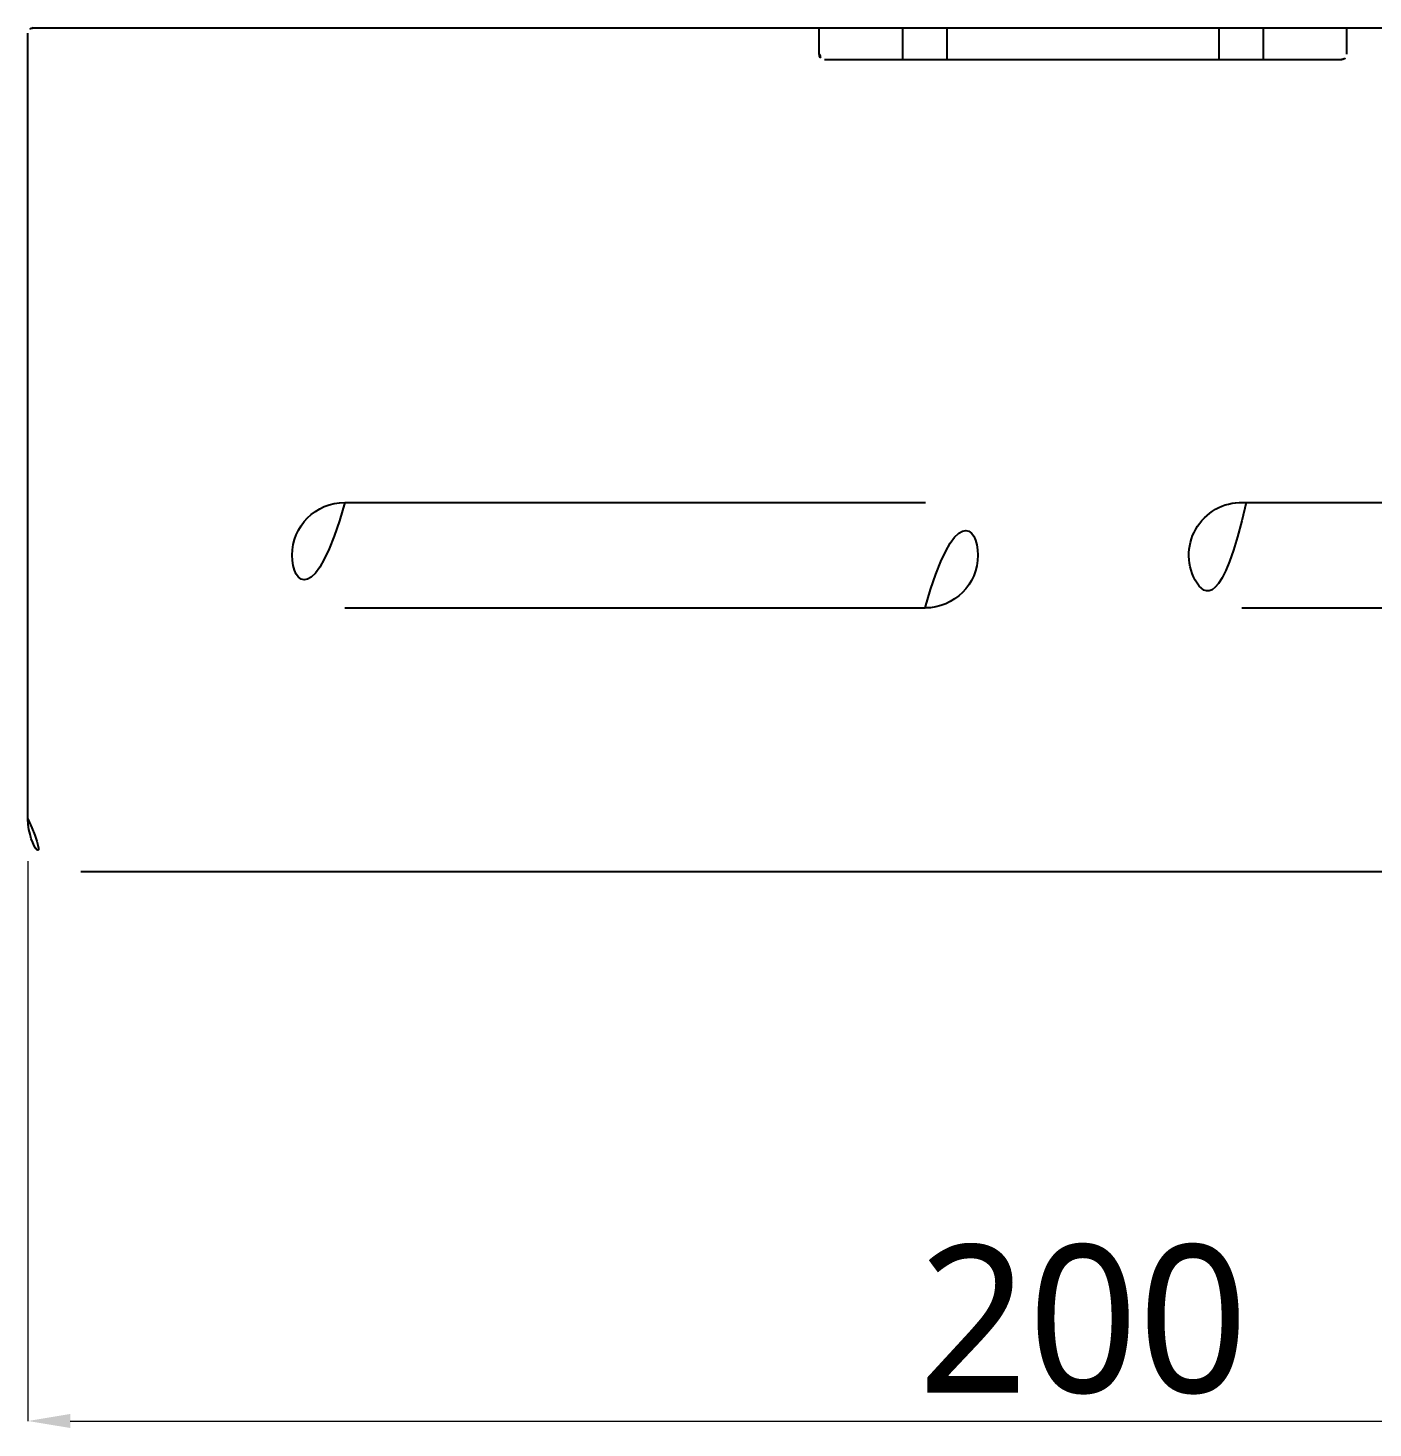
# Model space of a CAD drawing. Extents: x 16296675035 to 16296675816, y -37409618718 to -37409618145.
# Drawn here: x 16296675182.4 to 16296675309.8, y -37409618411.6 to -37409618278.9 of the extents above; entities that cross this region are included whole.
import ezdxf

# ---------------------------------------------------------------- set-up
doc = ezdxf.new("R2010")
doc.units = 0
doc.header["$LTSCALE"] = 10
doc.header["$MEASUREMENT"] = 0
doc.header["$PDMODE"] = 3
doc.header["$PDSIZE"] = -10
doc.linetypes.add('JIS_02_0.7', pattern=[1.35, 0.75, -0.6])
doc.layers.get('0').update_dxf_attribs({"linetype": 'CONTINUOUS'})
doc.layers.get('DEFPOINTS').update_dxf_attribs({"linetype": 'CONTINUOUS'})
doc.layers.add('BODY', color=7, linetype='CONTINUOUS')
doc.styles.add('Daelim Dimension', font='')
doc.styles.get('Daelim Dimension').set_extended_font_data('NanumGothic')
doc.dimstyles.new('DEFAULT', dxfattribs={"dimscale": 2, "dimtxt": 2, "dimasz": 2, "dimexe": 0, "dimexo": 2, "dimgap": 1, "dimtad": 1, "dimdec": 1, "dimzin": 9, "dimdsep": 46, "dimtxsty": 'Daelim Dimension', "dimcen": 0.5, "dimclrd": 252, "dimclre": 252, "dimclrt": 3, "dimadec": 1, "dimazin": 0, "dimtfac": 1, "dimtdec": 1, "dimtix": 1, "dimtmove": 0, "dimatfit": 3, "dimfxl": 1, "dimtolj": 1, "dimtzin": 1, "dimlwd": 9, "dimlwe": 9, "dimarcsym": 0})

# ---------------------------------------------------------------- blocks, each defined once
blk = doc.blocks.new('*D3')
at = {"color": 5, "lineweight": 9, "ltscale": 0.5, "transparency": 16777216}
for p, q in [((16296675182.35, -37409618357.88), (16296675182.35, -37409618410.96)), ((16296675382.35, -37409618357.88), (16296675382.35, -37409618410.96)), ((16296675186.35, -37409618410.96), (16296675378.35, -37409618410.96))]:
    blk.add_line(p, q, dxfattribs=at)
at = {"color": 5, "ltscale": 0.5, "transparency": 16777216}
for points in [[(16296675186.35, -37409618410.29), (16296675186.35, -37409618411.62), (16296675182.35, -37409618410.96)], [(16296675378.35, -37409618410.29), (16296675378.35, -37409618411.62), (16296675382.35, -37409618410.96)]]:
    blk.add_solid(points, dxfattribs=at)
at = {"layer": 'DEFPOINTS', "color": 0, "ltscale": 0.5, "transparency": 16777216}
for p in [(16296675182.35, -37409618353.88), (16296675382.35, -37409618353.88), (16296675382.35, -37409618410.96)]:
    blk.add_point(p, dxfattribs=at)
at = {"color": 7, "ltscale": 0.5, "transparency": 16777216, "insert": (16296675282.35, -37409618401.36), "char_height": 14, "attachment_point": 5, "style": 'Daelim Dimension'}
blk.add_mtext('\\A1;200', dxfattribs=at)

msp = doc.modelspace()

# ---------------------------------------------------------------- linework, layer by layer
at = {"linetype": 'JIS_02_0.7'}
for p, q in [((16296675265.25, -37409618281.88), (16296675265.25, -37409618278.88)), ((16296675269.45, -37409618281.88), (16296675269.45, -37409618278.88)), ((16296675295.25, -37409618281.88), (16296675295.25, -37409618278.88)), ((16296675299.45, -37409618281.88), (16296675299.45, -37409618278.88))]:
    msp.add_line(p, q, dxfattribs=at)
for p, q in [((16296675212.38, -37409618323.87), (16296675267.4, -37409618323.87)), ((16296675297.38, -37409618323.87), (16296675352.38, -37409618323.87)), ((16296675212.38, -37409618333.87), (16296675267.38, -37409618333.87)), ((16296675297.38, -37409618333.86), (16296675352.38, -37409618333.87))]:
    msp.add_line(p, q)
for centre, start, end in [((16296675212.38, -37409618328.87), 90, 270), ((16296675267.38, -37409618328.87), 89.8397, 90.1603), ((16296675267.38, -37409618328.87), 270, 90), ((16296675297.38, -37409618328.86), 84.9747, 270), ((16296675297.38, -37409618328.87), 89.9349, 90.0651)]:
    msp.add_arc(centre, 5, start, end)
at = {"layer": 'BODY', "ltscale": 0.7}
for p, q in [((16296675182.85, -37409618278.88), (16296675381.85, -37409618278.88)), ((16296675257.35, -37409618278.88), (16296675307.35, -37409618278.88)), ((16296675257.35, -37409618281.38), (16296675257.35, -37409618278.88)), ((16296675307.35, -37409618281.38), (16296675307.35, -37409618278.88)), ((16296675182.35, -37409618353.88), (16296675182.35, -37409618279.38)), ((16296675257.85, -37409618281.88), (16296675306.85, -37409618281.88)), ((16296675377.35, -37409618358.88), (16296675187.35, -37409618358.88))]:
    msp.add_line(p, q, dxfattribs=at)
for centre, radius, start, end in [((16296675182.85, -37409618279.38), 0.5, 90, 180), ((16296675257.85, -37409618281.38), 0.5, 180, 270), ((16296675306.85, -37409618281.38), 0.5, 270, 0), ((16296675187.35, -37409618353.88), 5, 180, 270)]:
    msp.add_arc(centre, radius, start, end, dxfattribs=at)

# ---------------------------------------------------------------- dimensions: what is measured, and where the dimension line sits
at = {"color": 5, "ltscale": 0.5}
dim = msp.add_linear_dim(base=(16296675382.35, -37409618410.96), p1=(16296675182.35, -37409618353.88), p2=(16296675382.35, -37409618353.88), dimstyle='DEFAULT', override={"dimtxt": 7, "dimclrd": 5, "dimclre": 5, "dimclrt": 7}, dxfattribs=at)
dim.commit()
dim.dimension.update_dxf_attribs({"geometry": '*D3', "text_midpoint": (16296675282.35, -37409618401.36)})

doc.saveas('drawing.dxf')
